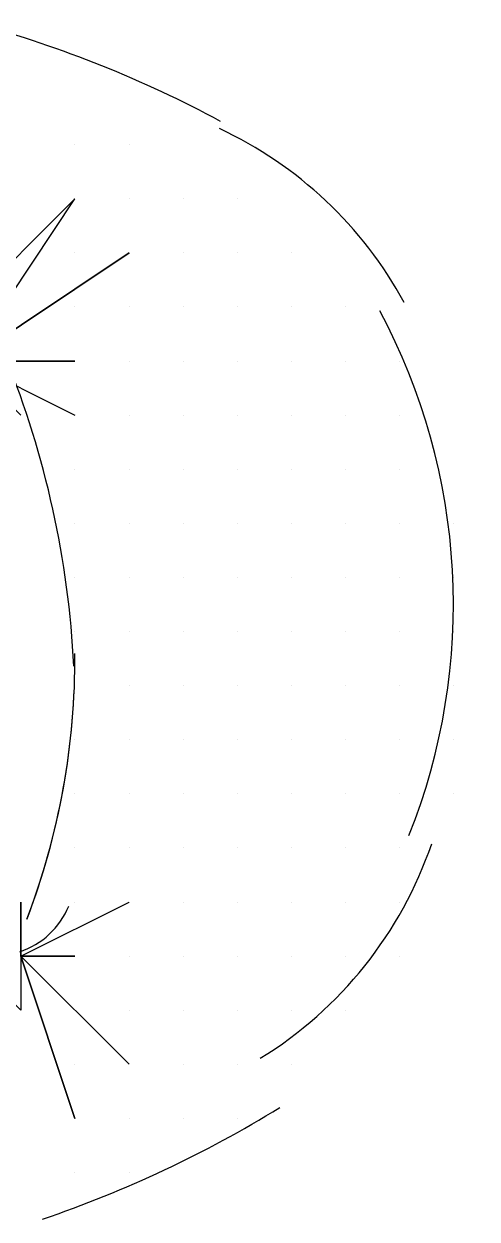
# Model space of a CAD drawing. Header units: millimetres. Extents: x 14 to 406, y 10 to 287.
# Drawn here: x 331.966 to 332.321, y 136.884 to 137.819 of the extents above; entities that cross this region are included whole.
import ezdxf

# ---------------------------------------------------------------- set-up
doc = ezdxf.new("R2010")
doc.units = ezdxf.units.MM
doc.header["$MEASUREMENT"] = 0
doc.layers.get('0').update_dxf_attribs({"linetype": 'CONTINUOUS'})

msp = doc.modelspace()

# ---------------------------------------------------------------- linework, layer by layer
at = {"color": 0, "linetype": 'Continuous', "lineweight": 25, "true_color": 0x000007}
for p, q in [((332.00621, 137.72444), (332.00621, 137.72444)), ((332.00621, 137.72444), (332.00621, 137.72444)), ((332.00621, 137.72444), (332.00621, 137.72444)), ((332.00621, 137.72444), (332.00621, 137.72444)), ((332.04855, 137.72444), (332.04855, 137.72444)), ((332.04855, 137.72444), (332.04855, 137.72444)), ((332.00621, 137.68211), (332.00621, 137.68211)), ((332.00621, 137.68211), (332.00621, 137.68211)), ((332.00621, 137.68211), (332.00621, 137.68211)), ((332.00621, 137.68211), (332.00621, 137.68211)), ((332.04855, 137.68211), (332.04855, 137.68211)), ((332.04855, 137.68211), (332.04855, 137.68211)), ((332.04855, 137.68211), (332.04855, 137.68211)), ((332.04855, 137.68211), (332.04855, 137.68211)), ((332.09088, 137.68211), (332.09088, 137.68211)), ((332.09088, 137.68211), (332.09088, 137.68211)), ((332.09088, 137.68211), (332.09088, 137.68211)), ((332.09088, 137.68211), (332.09088, 137.68211)), ((332.13321, 137.68211), (332.13321, 137.68211)), ((332.13321, 137.68211), (332.13321, 137.68211)), ((332.13321, 137.68211), (332.13321, 137.68211)), ((332.00621, 137.63977), (332.00621, 137.63977)), ((332.00621, 137.63977), (332.00621, 137.63977)), ((332.00621, 137.63977), (332.00621, 137.63977)), ((332.00621, 137.63977), (332.00621, 137.63977)), ((332.04855, 137.63977), (332.04855, 137.63977)), ((332.04855, 137.63977), (332.04855, 137.63977)), ((332.04855, 137.63977), (332.04855, 137.63977)), ((332.04855, 137.63977), (332.04855, 137.63977)), ((332.09088, 137.63977), (332.09088, 137.63977)), ((332.09088, 137.63977), (332.09088, 137.63977)), ((332.09088, 137.63977), (332.09088, 137.63977)), ((332.13321, 137.63977), (332.13321, 137.63977)), ((332.13321, 137.63977), (332.13321, 137.63977)), ((332.13321, 137.63977), (332.13321, 137.63977)), ((332.13321, 137.63977), (332.13321, 137.63977)), ((332.17555, 137.63977), (332.17555, 137.63977)), ((332.17555, 137.63977), (332.17555, 137.63977)), ((332.17555, 137.63977), (332.17555, 137.63977)), ((332.00621, 137.59744), (332.00621, 137.59744)), ((332.00621, 137.59744), (332.00621, 137.59744)), ((332.00621, 137.59744), (332.00621, 137.59744)), ((332.00621, 137.59744), (332.00621, 137.59744)), ((332.04855, 137.59744), (332.04855, 137.59744)), ((332.04855, 137.59744), (332.04855, 137.59744)), ((332.04855, 137.59744), (332.04855, 137.59744)), ((332.04855, 137.59744), (332.04855, 137.59744)), ((332.09088, 137.59744), (332.09088, 137.59744)), ((332.09088, 137.59744), (332.09088, 137.59744)), ((332.09088, 137.59744), (332.09088, 137.59744)), ((332.13321, 137.59744), (332.13321, 137.59744)), ((332.13321, 137.59744), (332.13321, 137.59744)), ((332.13321, 137.59744), (332.13321, 137.59744)), ((332.13321, 137.59744), (332.13321, 137.59744)), ((332.17555, 137.59744), (332.17555, 137.59744)), ((332.17555, 137.59744), (332.17555, 137.59744)), ((332.17555, 137.59744), (332.17555, 137.59744)), ((332.17555, 137.59744), (332.17555, 137.59744)), ((332.21788, 137.59744), (332.21788, 137.59744)), ((332.21788, 137.59744), (332.21788, 137.59744)), ((332.00621, 137.55511), (332.00621, 137.55511)), ((332.00621, 137.55511), (332.00621, 137.55511)), ((332.00621, 137.55511), (332.00621, 137.55511)), ((332.00621, 137.55511), (332.00621, 137.55511)), ((332.04855, 137.55511), (332.04855, 137.55511)), ((332.04855, 137.55511), (332.04855, 137.55511)), ((332.04855, 137.55511), (332.04855, 137.55511)), ((332.09088, 137.55511), (332.09088, 137.55511)), ((332.09088, 137.55511), (332.09088, 137.55511)), ((332.09088, 137.55511), (332.09088, 137.55511)), ((332.09088, 137.55511), (332.09088, 137.55511)), ((332.13321, 137.55511), (332.13321, 137.55511)), ((332.13321, 137.55511), (332.13321, 137.55511)), ((332.13321, 137.55511), (332.13321, 137.55511)), ((332.13321, 137.55511), (332.13321, 137.55511)), ((332.17555, 137.55511), (332.17555, 137.55511)), ((332.17555, 137.55511), (332.17555, 137.55511)), ((332.17555, 137.55511), (332.17555, 137.55511)), ((332.17555, 137.55511), (332.17555, 137.55511)), ((332.21788, 137.55511), (332.21788, 137.55511)), ((332.21788, 137.55511), (332.21788, 137.55511)), ((332.21788, 137.55511), (332.21788, 137.55511)), ((332.26021, 137.55511), (332.26021, 137.55511)), ((332.00621, 137.51277), (332.00621, 137.51277)), ((332.00621, 137.51277), (332.00621, 137.51277)), ((332.00621, 137.51277), (332.00621, 137.51277)), ((332.00621, 137.51277), (332.00621, 137.51277)), ((332.04855, 137.51277), (332.04855, 137.51277)), ((332.04855, 137.51277), (332.04855, 137.51277)), ((332.04855, 137.51277), (332.04855, 137.51277)), ((332.09088, 137.51277), (332.09088, 137.51277)), ((332.09088, 137.51277), (332.09088, 137.51277)), ((332.09088, 137.51277), (332.09088, 137.51277)), ((332.09088, 137.51277), (332.09088, 137.51277)), ((332.13321, 137.51277), (332.13321, 137.51277)), ((332.13321, 137.51277), (332.13321, 137.51277)), ((332.13321, 137.51277), (332.13321, 137.51277)), ((332.13321, 137.51277), (332.13321, 137.51277)), ((332.17555, 137.51277), (332.17555, 137.51277)), ((332.17555, 137.51277), (332.17555, 137.51277)), ((332.17555, 137.51277), (332.17555, 137.51277)), ((332.17555, 137.51277), (332.17555, 137.51277)), ((332.21788, 137.51277), (332.21788, 137.51277)), ((332.21788, 137.51277), (332.21788, 137.51277)), ((332.21788, 137.51277), (332.21788, 137.51277)), ((332.26021, 137.51277), (332.26021, 137.51277)), ((332.26021, 137.51277), (332.26021, 137.51277)), ((332.26021, 137.51277), (332.26021, 137.51277)), ((332.00621, 137.47044), (332.00621, 137.47044)), ((332.00621, 137.47044), (332.00621, 137.47044)), ((332.00621, 137.47044), (332.00621, 137.47044)), ((332.00621, 137.47044), (332.00621, 137.47044)), ((332.04855, 137.47044), (332.04855, 137.47044)), ((332.04855, 137.47044), (332.04855, 137.47044)), ((332.04855, 137.47044), (332.04855, 137.47044)), ((332.04855, 137.47044), (332.04855, 137.47044)), ((332.09088, 137.47044), (332.09088, 137.47044)), ((332.09088, 137.47044), (332.09088, 137.47044)), ((332.09088, 137.47044), (332.09088, 137.47044)), ((332.09088, 137.47044), (332.09088, 137.47044)), ((332.13321, 137.47044), (332.13321, 137.47044)), ((332.13321, 137.47044), (332.13321, 137.47044)), ((332.13321, 137.47044), (332.13321, 137.47044)), ((332.13321, 137.47044), (332.13321, 137.47044)), ((332.17555, 137.47044), (332.17555, 137.47044)), ((332.17555, 137.47044), (332.17555, 137.47044)), ((332.17555, 137.47044), (332.17555, 137.47044)), ((332.17555, 137.47044), (332.17555, 137.47044)), ((332.21788, 137.47044), (332.21788, 137.47044)), ((332.21788, 137.47044), (332.21788, 137.47044)), ((332.21788, 137.47044), (332.21788, 137.47044)), ((332.21788, 137.47044), (332.21788, 137.47044)), ((332.26021, 137.47044), (332.26021, 137.47044)), ((332.26021, 137.47044), (332.26021, 137.47044)), ((332.26021, 137.47044), (332.26021, 137.47044)), ((332.26021, 137.47044), (332.26021, 137.47044)), ((332.00621, 137.42811), (332.00621, 137.42811)), ((332.00621, 137.42811), (332.00621, 137.42811)), ((332.00621, 137.42811), (332.00621, 137.42811)), ((332.04855, 137.42811), (332.04855, 137.42811)), ((332.04855, 137.42811), (332.04855, 137.42811)), ((332.04855, 137.42811), (332.04855, 137.42811)), ((332.04855, 137.42811), (332.04855, 137.42811)), ((332.09088, 137.42811), (332.09088, 137.42811)), ((332.09088, 137.42811), (332.09088, 137.42811)), ((332.09088, 137.42811), (332.09088, 137.42811)), ((332.09088, 137.42811), (332.09088, 137.42811)), ((332.13321, 137.42811), (332.13321, 137.42811)), ((332.13321, 137.42811), (332.13321, 137.42811)), ((332.13321, 137.42811), (332.13321, 137.42811)), ((332.13321, 137.42811), (332.13321, 137.42811)), ((332.17555, 137.42811), (332.17555, 137.42811)), ((332.17555, 137.42811), (332.17555, 137.42811)), ((332.17555, 137.42811), (332.17555, 137.42811)), ((332.21788, 137.42811), (332.21788, 137.42811)), ((332.21788, 137.42811), (332.21788, 137.42811)), ((332.21788, 137.42811), (332.21788, 137.42811)), ((332.21788, 137.42811), (332.21788, 137.42811)), ((332.26021, 137.42811), (332.26021, 137.42811)), ((332.26021, 137.42811), (332.26021, 137.42811)), ((332.26021, 137.42811), (332.26021, 137.42811)), ((332.26021, 137.42811), (332.26021, 137.42811)), ((332.30255, 137.42811), (332.30255, 137.42811)), ((332.00621, 137.38577), (332.00621, 137.38577)), ((332.00621, 137.38577), (332.00621, 137.38577)), ((332.00621, 137.38577), (332.00621, 137.38577)), ((332.00621, 137.38577), (332.00621, 137.38577)), ((332.04855, 137.38577), (332.04855, 137.38577)), ((332.04855, 137.38577), (332.04855, 137.38577)), ((332.04855, 137.38577), (332.04855, 137.38577)), ((332.04855, 137.38577), (332.04855, 137.38577)), ((332.04855, 137.38577), (332.04855, 137.38577)), ((332.09088, 137.38577), (332.09088, 137.38577)), ((332.09088, 137.38577), (332.09088, 137.38577)), ((332.09088, 137.38577), (332.09088, 137.38577)), ((332.09088, 137.38577), (332.09088, 137.38577)), ((332.13321, 137.38577), (332.13321, 137.38577)), ((332.13321, 137.38577), (332.13321, 137.38577)), ((332.13321, 137.38577), (332.13321, 137.38577)), ((332.13321, 137.38577), (332.13321, 137.38577)), ((332.17555, 137.38577), (332.17555, 137.38577)), ((332.17555, 137.38577), (332.17555, 137.38577)), ((332.17555, 137.38577), (332.17555, 137.38577)), ((332.17555, 137.38577), (332.17555, 137.38577)), ((332.21788, 137.38577), (332.21788, 137.38577)), ((332.21788, 137.38577), (332.21788, 137.38577)), ((332.21788, 137.38577), (332.21788, 137.38577)), ((332.21788, 137.38577), (332.21788, 137.38577)), ((332.26021, 137.38577), (332.26021, 137.38577)), ((332.26021, 137.38577), (332.26021, 137.38577)), ((332.26021, 137.38577), (332.26021, 137.38577)), ((332.26021, 137.38577), (332.26021, 137.38577)), ((332.30255, 137.38577), (332.30255, 137.38577)), ((332.30255, 137.38577), (332.30255, 137.38577)), ((332.00621, 137.34344), (332.00621, 137.34344)), ((332.00621, 137.34344), (332.00621, 137.34344)), ((332.00621, 137.34344), (332.00621, 137.34344)), ((332.00621, 137.34344), (332.00621, 137.34344)), ((332.04855, 137.34344), (332.04855, 137.34344)), ((332.04855, 137.34344), (332.04855, 137.34344)), ((332.04855, 137.34344), (332.04855, 137.34344)), ((332.04855, 137.34344), (332.04855, 137.34344)), ((332.09088, 137.34344), (332.09088, 137.34344)), ((332.09088, 137.34344), (332.09088, 137.34344)), ((332.09088, 137.34344), (332.09088, 137.34344)), ((332.09088, 137.34344), (332.09088, 137.34344)), ((332.13321, 137.34344), (332.13321, 137.34344)), ((332.13321, 137.34344), (332.13321, 137.34344)), ((332.13321, 137.34344), (332.13321, 137.34344)), ((332.17555, 137.34344), (332.17555, 137.34344)), ((332.17555, 137.34344), (332.17555, 137.34344)), ((332.17555, 137.34344), (332.17555, 137.34344)), ((332.17555, 137.34344), (332.17555, 137.34344)), ((332.21788, 137.34344), (332.21788, 137.34344)), ((332.21788, 137.34344), (332.21788, 137.34344)), ((332.21788, 137.34344), (332.21788, 137.34344)), ((332.21788, 137.34344), (332.21788, 137.34344)), ((332.26021, 137.34344), (332.26021, 137.34344)), ((332.26021, 137.34344), (332.26021, 137.34344)), ((332.26021, 137.34344), (332.26021, 137.34344)), ((332.26021, 137.34344), (332.26021, 137.34344)), ((332.30255, 137.34344), (332.30255, 137.34344)), ((332.00621, 137.30111), (332.00621, 137.30111)), ((332.00621, 137.30111), (332.00621, 137.30111)), ((332.00621, 137.30111), (332.00621, 137.30111)), ((332.00621, 137.30111), (332.00621, 137.30111)), ((332.04855, 137.30111), (332.04855, 137.30111)), ((332.04855, 137.30111), (332.04855, 137.30111)), ((332.04855, 137.30111), (332.04855, 137.30111)), ((332.04855, 137.30111), (332.04855, 137.30111)), ((332.09088, 137.30111), (332.09088, 137.30111)), ((332.09088, 137.30111), (332.09088, 137.30111)), ((332.09088, 137.30111), (332.09088, 137.30111)), ((332.09088, 137.30111), (332.09088, 137.30111)), ((332.09088, 137.30111), (332.09088, 137.30111)), ((332.13321, 137.30111), (332.13321, 137.30111)), ((332.13321, 137.30111), (332.13321, 137.30111)), ((332.13321, 137.30111), (332.13321, 137.30111)), ((332.13321, 137.30111), (332.13321, 137.30111)), ((332.17555, 137.30111), (332.17555, 137.30111)), ((332.17555, 137.30111), (332.17555, 137.30111)), ((332.17555, 137.30111), (332.17555, 137.30111)), ((332.17555, 137.30111), (332.17555, 137.30111)), ((332.21788, 137.30111), (332.21788, 137.30111)), ((332.21788, 137.30111), (332.21788, 137.30111)), ((332.21788, 137.30111), (332.21788, 137.30111)), ((332.21788, 137.30111), (332.21788, 137.30111)), ((332.21788, 137.30111), (332.21788, 137.30111)), ((332.26021, 137.30111), (332.26021, 137.30111)), ((332.26021, 137.30111), (332.26021, 137.30111)), ((332.26021, 137.30111), (332.26021, 137.30111)), ((332.26021, 137.30111), (332.26021, 137.30111)), ((332.30255, 137.30111), (332.30255, 137.30111)), ((332.30255, 137.30111), (332.30255, 137.30111)), ((332.00621, 137.25877), (332.00621, 137.25877)), ((332.00621, 137.25877), (332.00621, 137.25877)), ((332.00621, 137.25877), (332.00621, 137.25877)), ((332.00621, 137.25877), (332.00621, 137.25877)), ((332.04855, 137.25877), (332.04855, 137.25877)), ((332.04855, 137.25877), (332.04855, 137.25877)), ((332.04855, 137.25877), (332.04855, 137.25877)), ((332.04855, 137.25877), (332.04855, 137.25877)), ((332.09088, 137.25877), (332.09088, 137.25877)), ((332.09088, 137.25877), (332.09088, 137.25877)), ((332.09088, 137.25877), (332.09088, 137.25877)), ((332.13321, 137.25877), (332.13321, 137.25877)), ((332.13321, 137.25877), (332.13321, 137.25877)), ((332.13321, 137.25877), (332.13321, 137.25877)), ((332.13321, 137.25877), (332.13321, 137.25877)), ((332.17555, 137.25877), (332.17555, 137.25877)), ((332.17555, 137.25877), (332.17555, 137.25877)), ((332.17555, 137.25877), (332.17555, 137.25877)), ((332.17555, 137.25877), (332.17555, 137.25877)), ((332.21788, 137.25877), (332.21788, 137.25877)), ((332.21788, 137.25877), (332.21788, 137.25877)), ((332.21788, 137.25877), (332.21788, 137.25877)), ((332.21788, 137.25877), (332.21788, 137.25877)), ((332.26021, 137.25877), (332.26021, 137.25877)), ((332.26021, 137.25877), (332.26021, 137.25877)), ((332.26021, 137.25877), (332.26021, 137.25877)), ((332.30255, 137.25877), (332.30255, 137.25877)), ((332.30255, 137.25877), (332.30255, 137.25877)), ((332.00621, 137.21644), (332.00621, 137.21644)), ((332.00621, 137.21644), (332.00621, 137.21644)), ((332.00621, 137.21644), (332.00621, 137.21644)), ((332.00621, 137.21644), (332.00621, 137.21644)), ((332.00621, 137.21644), (332.00621, 137.21644)), ((332.04855, 137.21644), (332.04855, 137.21644)), ((332.04855, 137.21644), (332.04855, 137.21644)), ((332.04855, 137.21644), (332.04855, 137.21644)), ((332.04855, 137.21644), (332.04855, 137.21644)), ((332.09088, 137.21644), (332.09088, 137.21644)), ((332.09088, 137.21644), (332.09088, 137.21644)), ((332.09088, 137.21644), (332.09088, 137.21644)), ((332.13321, 137.21644), (332.13321, 137.21644)), ((332.13321, 137.21644), (332.13321, 137.21644)), ((332.13321, 137.21644), (332.13321, 137.21644)), ((332.13321, 137.21644), (332.13321, 137.21644)), ((332.17555, 137.21644), (332.17555, 137.21644)), ((332.17555, 137.21644), (332.17555, 137.21644)), ((332.17555, 137.21644), (332.17555, 137.21644)), ((332.17555, 137.21644), (332.17555, 137.21644)), ((332.21788, 137.21644), (332.21788, 137.21644)), ((332.21788, 137.21644), (332.21788, 137.21644)), ((332.21788, 137.21644), (332.21788, 137.21644)), ((332.21788, 137.21644), (332.21788, 137.21644)), ((332.26021, 137.21644), (332.26021, 137.21644)), ((332.26021, 137.21644), (332.26021, 137.21644)), ((332.26021, 137.21644), (332.26021, 137.21644)), ((332.30255, 137.21644), (332.30255, 137.21644)), ((332.00621, 137.17411), (332.00621, 137.17411)), ((332.00621, 137.17411), (332.00621, 137.17411)), ((332.00621, 137.17411), (332.00621, 137.17411)), ((332.00621, 137.17411), (332.00621, 137.17411)), ((332.04855, 137.17411), (332.04855, 137.17411)), ((332.04855, 137.17411), (332.04855, 137.17411)), ((332.04855, 137.17411), (332.04855, 137.17411)), ((332.04855, 137.17411), (332.04855, 137.17411)), ((332.09088, 137.17411), (332.09088, 137.17411)), ((332.09088, 137.17411), (332.09088, 137.17411)), ((332.09088, 137.17411), (332.09088, 137.17411)), ((332.09088, 137.17411), (332.09088, 137.17411)), ((332.13321, 137.17411), (332.13321, 137.17411)), ((332.13321, 137.17411), (332.13321, 137.17411)), ((332.13321, 137.17411), (332.13321, 137.17411)), ((332.13321, 137.17411), (332.13321, 137.17411)), ((332.17555, 137.17411), (332.17555, 137.17411)), ((332.17555, 137.17411), (332.17555, 137.17411)), ((332.17555, 137.17411), (332.17555, 137.17411)), ((332.17555, 137.17411), (332.17555, 137.17411)), ((332.21788, 137.17411), (332.21788, 137.17411)), ((332.21788, 137.17411), (332.21788, 137.17411)), ((332.21788, 137.17411), (332.21788, 137.17411)), ((332.21788, 137.17411), (332.21788, 137.17411)), ((332.26021, 137.17411), (332.26021, 137.17411)), ((332.26021, 137.17411), (332.26021, 137.17411)), ((332.26021, 137.17411), (332.26021, 137.17411)), ((332.26021, 137.17411), (332.26021, 137.17411)), ((332.00621, 137.13177), (332.00621, 137.13177)), ((332.00621, 137.13177), (332.00621, 137.13177)), ((332.00621, 137.13177), (332.00621, 137.13177)), ((332.00621, 137.13177), (332.00621, 137.13177)), ((332.04855, 137.13177), (332.04855, 137.13177)), ((332.04855, 137.13177), (332.04855, 137.13177)), ((332.04855, 137.13177), (332.04855, 137.13177)), ((332.09088, 137.13177), (332.09088, 137.13177)), ((332.09088, 137.13177), (332.09088, 137.13177)), ((332.09088, 137.13177), (332.09088, 137.13177)), ((332.09088, 137.13177), (332.09088, 137.13177)), ((332.13321, 137.13177), (332.13321, 137.13177)), ((332.13321, 137.13177), (332.13321, 137.13177)), ((332.13321, 137.13177), (332.13321, 137.13177)), ((332.13321, 137.13177), (332.13321, 137.13177)), ((332.17555, 137.13177), (332.17555, 137.13177)), ((332.17555, 137.13177), (332.17555, 137.13177)), ((332.17555, 137.13177), (332.17555, 137.13177)), ((332.17555, 137.13177), (332.17555, 137.13177)), ((332.21788, 137.13177), (332.21788, 137.13177)), ((332.21788, 137.13177), (332.21788, 137.13177)), ((332.21788, 137.13177), (332.21788, 137.13177)), ((332.26021, 137.13177), (332.26021, 137.13177)), ((332.26021, 137.13177), (332.26021, 137.13177)), ((332.26021, 137.13177), (332.26021, 137.13177)), ((332.00621, 137.08944), (332.00621, 137.08944)), ((332.00621, 137.08944), (332.00621, 137.08944)), ((332.00621, 137.08944), (332.00621, 137.08944)), ((332.00621, 137.08944), (332.00621, 137.08944)), ((332.04855, 137.08944), (332.04855, 137.08944)), ((332.04855, 137.08944), (332.04855, 137.08944)), ((332.04855, 137.08944), (332.04855, 137.08944)), ((332.04855, 137.08944), (332.04855, 137.08944)), ((332.09088, 137.08944), (332.09088, 137.08944)), ((332.09088, 137.08944), (332.09088, 137.08944)), ((332.09088, 137.08944), (332.09088, 137.08944)), ((332.09088, 137.08944), (332.09088, 137.08944)), ((332.13321, 137.08944), (332.13321, 137.08944)), ((332.13321, 137.08944), (332.13321, 137.08944)), ((332.13321, 137.08944), (332.13321, 137.08944)), ((332.13321, 137.08944), (332.13321, 137.08944)), ((332.17555, 137.08944), (332.17555, 137.08944)), ((332.17555, 137.08944), (332.17555, 137.08944)), ((332.17555, 137.08944), (332.17555, 137.08944)), ((332.17555, 137.08944), (332.17555, 137.08944)), ((332.21788, 137.08944), (332.21788, 137.08944)), ((332.21788, 137.08944), (332.21788, 137.08944)), ((332.21788, 137.08944), (332.21788, 137.08944)), ((332.21788, 137.08944), (332.21788, 137.08944)), ((332.26021, 137.08944), (332.26021, 137.08944)), ((332.00621, 137.04711), (332.00621, 137.04711)), ((332.00621, 137.04711), (332.00621, 137.04711)), ((332.00621, 137.04711), (332.00621, 137.04711)), ((332.04855, 137.04711), (332.04855, 137.04711)), ((332.04855, 137.04711), (332.04855, 137.04711)), ((332.04855, 137.04711), (332.04855, 137.04711)), ((332.04855, 137.04711), (332.04855, 137.04711)), ((332.09088, 137.04711), (332.09088, 137.04711)), ((332.09088, 137.04711), (332.09088, 137.04711)), ((332.09088, 137.04711), (332.09088, 137.04711)), ((332.09088, 137.04711), (332.09088, 137.04711)), ((332.13321, 137.04711), (332.13321, 137.04711)), ((332.13321, 137.04711), (332.13321, 137.04711)), ((332.13321, 137.04711), (332.13321, 137.04711)), ((332.13321, 137.04711), (332.13321, 137.04711)), ((332.17555, 137.04711), (332.17555, 137.04711)), ((332.17555, 137.04711), (332.17555, 137.04711)), ((332.17555, 137.04711), (332.17555, 137.04711)), ((332.21788, 137.04711), (332.21788, 137.04711)), ((332.21788, 137.04711), (332.21788, 137.04711)), ((332.21788, 137.04711), (332.21788, 137.04711)), ((332.00621, 137.00477), (332.00621, 137.00477)), ((332.00621, 137.00477), (332.00621, 137.00477)), ((332.00621, 137.00477), (332.00621, 137.00477)), ((332.00621, 137.00477), (332.00621, 137.00477)), ((332.04855, 137.00477), (332.04855, 137.00477)), ((332.04855, 137.00477), (332.04855, 137.00477)), ((332.04855, 137.00477), (332.04855, 137.00477)), ((332.04855, 137.00477), (332.04855, 137.00477)), ((332.09088, 137.00477), (332.09088, 137.00477)), ((332.09088, 137.00477), (332.09088, 137.00477)), ((332.09088, 137.00477), (332.09088, 137.00477)), ((332.09088, 137.00477), (332.09088, 137.00477)), ((332.13321, 137.00477), (332.13321, 137.00477)), ((332.13321, 137.00477), (332.13321, 137.00477)), ((332.13321, 137.00477), (332.13321, 137.00477)), ((332.13321, 137.00477), (332.13321, 137.00477)), ((332.17555, 137.00477), (332.17555, 137.00477)), ((332.17555, 137.00477), (332.17555, 137.00477)), ((332.00621, 136.96244), (332.00621, 136.96244)), ((332.00621, 136.96244), (332.00621, 136.96244)), ((332.00621, 136.96244), (332.00621, 136.96244)), ((332.00621, 136.96244), (332.00621, 136.96244)), ((332.04855, 136.96244), (332.04855, 136.96244)), ((332.04855, 136.96244), (332.04855, 136.96244)), ((332.04855, 136.96244), (332.04855, 136.96244)), ((332.04855, 136.96244), (332.04855, 136.96244)), ((332.09088, 136.96244), (332.09088, 136.96244)), ((332.09088, 136.96244), (332.09088, 136.96244)), ((332.09088, 136.96244), (332.09088, 136.96244)), ((332.09088, 136.96244), (332.09088, 136.96244)), ((332.13321, 136.96244), (332.13321, 136.96244)), ((332.00621, 136.92011), (332.00621, 136.92011)), ((332.00621, 136.92011), (332.00621, 136.92011)), ((332.00621, 136.92011), (332.00621, 136.92011)), ((332.00621, 136.92011), (332.00621, 136.92011)), ((332.04855, 136.92011), (332.04855, 136.92011)), ((332.04855, 136.92011), (332.04855, 136.92011)), ((332.04855, 136.92011), (332.04855, 136.92011)), ((332.04855, 136.92011), (332.04855, 136.92011))]:
    msp.add_line(p, q, dxfattribs=at)
for points in [[(331.92155, 137.55511), (332.00621, 137.68211), (331.92155, 137.59744), (331.92155, 137.63977), (331.92155, 137.59744), (331.87921, 137.63977)], [(331.92155, 137.59744), (331.92155, 137.63977), (331.92155, 137.59744), (331.87921, 137.59744), (331.92155, 137.55511), (332.04855, 137.63977), (331.92155, 137.55511), (331.96388, 137.55511), (331.92155, 137.55511), (332.00621, 137.55511), (331.92155, 137.55511), (332.00621, 137.51277)], [(331.96388, 137.08944), (331.96388, 137.13177), (331.96388, 137.08944), (332.00621, 137.08944), (331.96388, 137.08944), (332.04855, 137.00477), (331.96388, 137.08944), (332.00621, 137.08944), (331.96388, 137.08944), (332.04855, 137.13177)], [(331.96388, 137.08944), (332.00621, 136.96244), (331.96388, 137.08944), (331.96388, 137.04711), (331.92155, 137.08944), (331.92155, 137.00477), (331.92155, 137.08944), (331.87921, 137.00477)]]:
    msp.add_lwpolyline(points, dxfattribs=at)
msp.add_lwpolyline([(331.92155, 137.55511), (331.96388, 137.51277), (331.92155, 137.55511), (332.00621, 137.55511)], close=True, dxfattribs=at)
for points in [[(332.1203, 137.74261), (332.05988, 137.77516), (331.99596, 137.80076), (331.9298, 137.81894)], [(332.26398, 137.60096), (332.23152, 137.66061), (332.18082, 137.7083), (332.11928, 137.737)], [(332.2677, 137.18375), (332.32111, 137.31723), (332.3128, 137.4675), (332.24498, 137.59427)], [(332.00533, 137.31636), (332.00123, 137.39925), (331.98327, 137.48086), (331.95214, 137.5578)], [(332.00533, 137.31636), (332.00123, 137.39925), (331.98327, 137.48086), (331.95214, 137.5578)], [(331.96859, 137.11834), (331.99394, 137.18467), (332.00669, 137.25516), (332.00619, 137.32616)], [(331.9687, 137.11864), (331.994, 137.18494), (332.00671, 137.25537), (332.00619, 137.32633)], [(331.9687, 137.11864), (331.994, 137.18494), (332.00671, 137.25537), (332.00619, 137.32633)], [(332.15134, 137.00948), (332.21424, 137.04815), (332.26168, 137.10753), (332.28554, 137.17741)], [(331.96308, 137.09279), (331.9804, 137.09866), (331.99437, 137.11172), (332.00138, 137.12862)], [(331.96308, 137.09279), (331.9804, 137.09866), (331.99437, 137.11172), (332.00138, 137.12862)], [(331.98091, 136.88362), (332.04594, 136.90567), (332.10827, 136.93499), (332.1667, 136.97105)]]:
    msp.add_open_spline(points, degree=3, dxfattribs=at)

doc.saveas('drawing.dxf')
